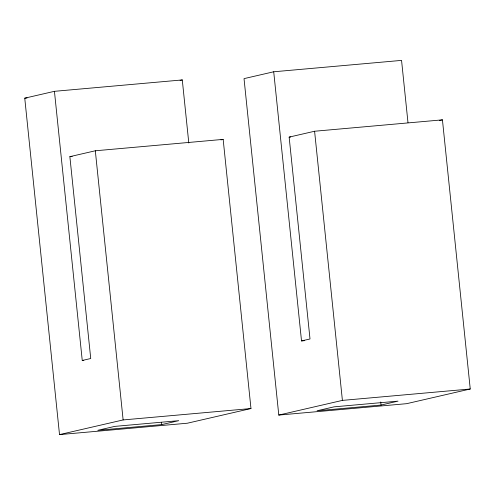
<?xml version="1.0" encoding="UTF-8"?>
<svg xmlns="http://www.w3.org/2000/svg" width="495" height="495" viewBox="0 0 495 495"><rect width="100%" height="100%" fill="white"/><g stroke="black" fill="none" stroke-linecap="round" stroke-linejoin="round"><path stroke-width="0.74" d="M54.438 91.321L82.25 360.471L90.733 358.516L69.869 156.655L95.318 150.783L223.165 139.386L250.977 408.542L187.364 423.219L59.518 434.61L24.75 98.171L54.438 91.321L182.284 79.93L188.799 142.987M180.056 80.444L182.284 79.93M273.71 71.781L244.023 78.631L278.79 415.07L406.636 403.679L470.25 389.002L442.437 119.846L314.591 131.243L289.148 137.115L310.006 338.976L301.523 340.931L273.71 71.781L401.556 60.39L407.991 122.68M220.919 139.906L223.165 139.386M439.442 120.539L442.437 119.846M59.518 434.61L123.131 419.933L250.977 408.542M161.76 424.599L178.726 420.682L114.803 426.381L97.843 430.297L161.76 424.599L161.525 422.297M278.79 415.07L342.404 400.393L470.25 389.002M381.039 405.058L397.999 401.142L334.075 406.841L317.116 410.757L381.039 405.058L380.717 401.983M24.75 98.171L27.058 97.967M69.869 156.655L72.183 156.445M289.148 137.115L290.689 136.973M82.25 360.471L83.791 360.335M301.523 340.931L304.604 340.659M314.591 131.243L342.404 400.393M95.318 150.783L123.131 419.933"/></g></svg>
